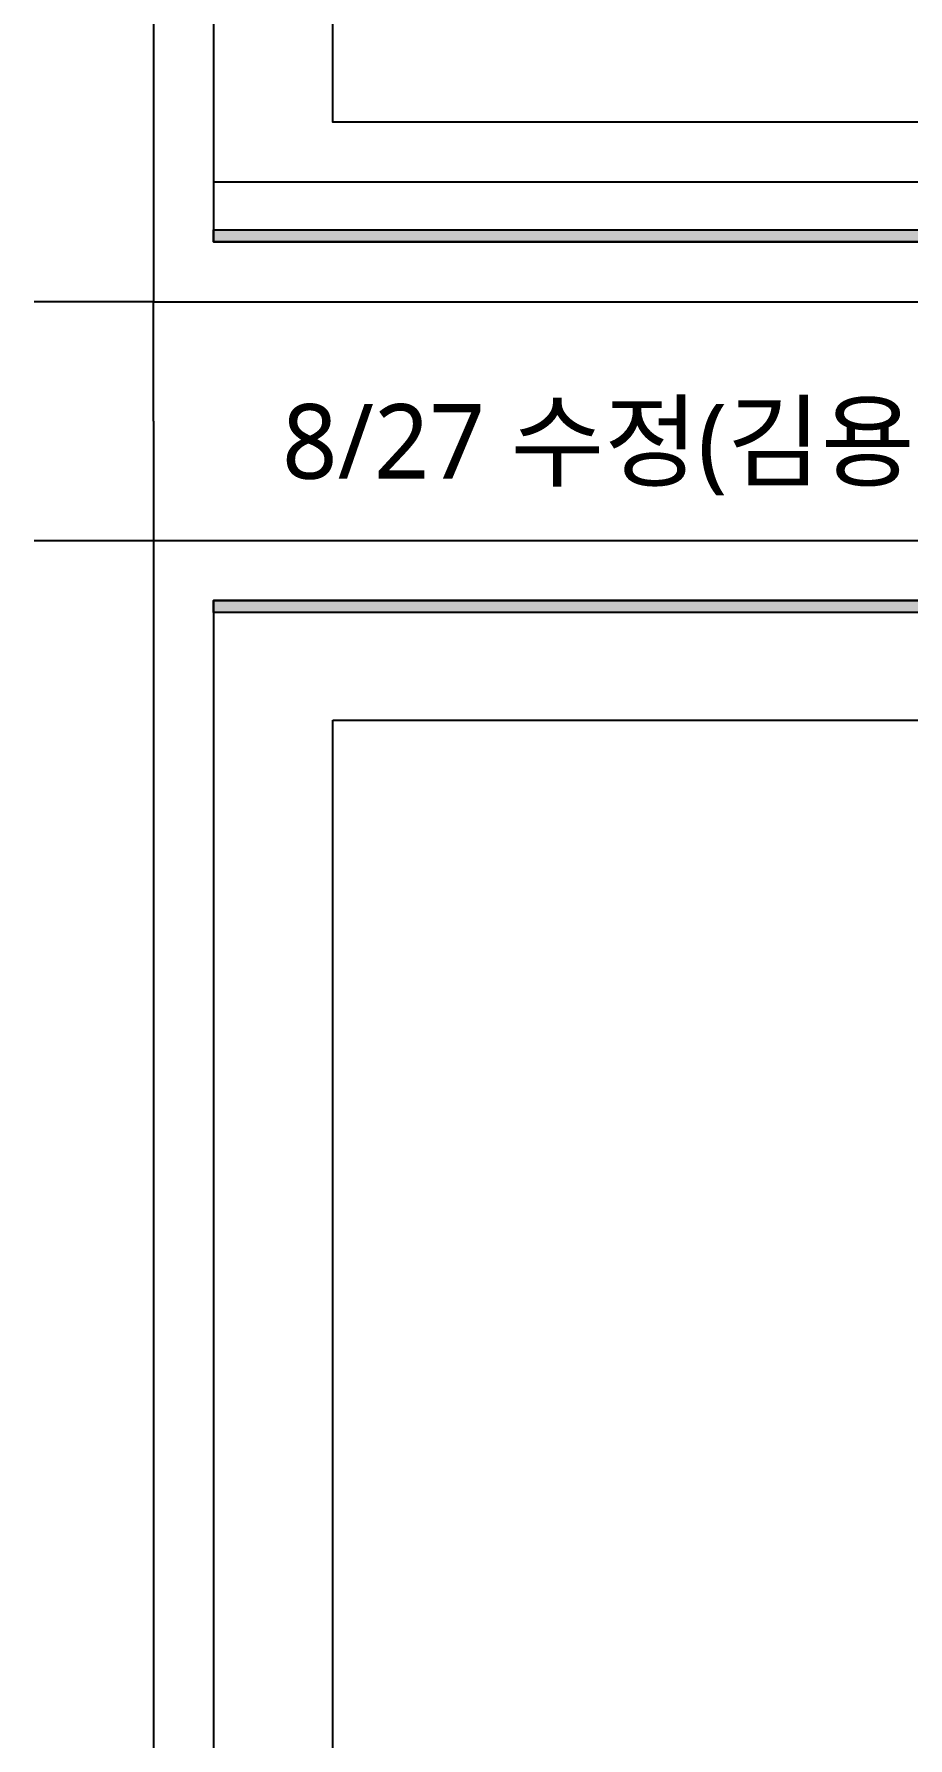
# Model space of a CAD drawing. Header units: metres. Extents: x 11578468 to 47831421, y -58341524 to -14256839.
# Drawn here: x 23826530 to 23832377, y -29081872 to -29070471 of the extents above; entities that cross this region are included whole.
import ezdxf
from ezdxf.enums import TextEntityAlignment as Align

# ---------------------------------------------------------------- set-up
doc = ezdxf.new("R2010")
doc.units = ezdxf.units.M
doc.header["$LTSCALE"] = 50
doc.header["$MEASUREMENT"] = 0
doc.layers.get('DEFPOINTS').update_dxf_attribs({"linetype": 'CONTINUOUS'})
for name, color, linetype in [('FORM(YOURNAME)-1', 1, 'CONTINUOUS'), ('FORM(YOURNAME)-11', 1, 'CONTINUOUS'), ('TEX', 7, 'CONTINUOUS')]:
    doc.layers.add(name, color=color, linetype=linetype)
doc.styles.add('JT1', font='malgun.ttf')
doc.styles.add('YOURNAME', font='malgun.ttf')

# ---------------------------------------------------------------- blocks, each defined once
blk = doc.blocks.new('FORM-ELEVATION')
at = {"layer": 'FORM(YOURNAME)-11'}
h = blk.add_hatch(color=256, dxfattribs=at)
h.dxf.hatch_style = 1
h.paths.add_polyline_path([(-10309, 35708), (71691, 35708), (71691, 35508), (-10309, 35508)])
h.paths.add_polyline_path([(-10309, -21492), (71691, -21492), (71691, -21692), (-10309, -21692)])
at = {"layer": 'DEFPOINTS', "color": 158}
blk.add_line((62481, -20692), (-10309, -20692), dxfattribs=at)
at = {"layer": 'DEFPOINTS', "color": 1}
for points in [[(-11309, 38708), (-11309, 36708), (-13309, 36708)], [(-11309, -24692), (-11309, -22692), (-13309, -22692)]]:
    blk.add_lwpolyline(points, dxfattribs=at)
at = {"layer": 'DEFPOINTS', "color": 158}
blk.add_lwpolyline([(-10309, -21692), (71691, -21692), (71691, 35708), (-10309, 35708)], close=True, dxfattribs=at)
at = {"layer": 'DEFPOINTS'}
blk.add_lwpolyline([(-8309, 33708), (61071, 33708), (61071, -19692), (-8309, -19692)], close=True, dxfattribs=at)
at = {"layer": 'FORM(YOURNAME)-11', "color": 250}
blk.add_lwpolyline([(-11309, -22692), (72691, -22692), (72691, 36708), (-11309, 36708)], close=True, dxfattribs=at)
at = {"layer": 'FORM(YOURNAME)-11'}
for points in [[(-10309, 35708), (71691, 35708), (71691, 35508), (-10309, 35508)], [(-10309, -21492), (71691, -21492), (71691, -21692), (-10309, -21692)]]:
    blk.add_lwpolyline(points, close=True, dxfattribs=at)
at = {"layer": 'FORM(YOURNAME)-11', "color": 3, "style": 'YOURNAME'}
for tag, height, p in [('1', 451, (71041, -1219)), ('2', 451, (71041, -1863)), ('3', 451, (71041, -3150)), ('4', 451, (71041, -5081)), ('5', 515, (71041, -7398)), ('6', 515, (71041, -9650)), ('7', 515, (71041, -11903)), ('8', 515, (71041, -14155)), ('9', 515, (71041, -16408)), ('10', 515, (66791, -18596)), ('11', 515, (71041, -18660)), ('12', 515, (66791, -20848)), ('13', 515, (71041, -20848))]:
    blk.add_attdef(tag, text='', height=height, dxfattribs=at).set_placement(p, align=Align.MIDDLE_RIGHT)

msp = doc.modelspace()

# ---------------------------------------------------------------- block references
at = {"layer": 'FORM(YOURNAME)-1', "xscale": 0.4, "yscale": 0.4, "zscale": 0.4}
for p in [(23831853.2, -29063185.2), (23831853.2, -29088545.2)]:
    msp.add_blockref('FORM-ELEVATION', p, dxfattribs=at)

# ---------------------------------------------------------------- texts
at = {"layer": 'TEX', "style": 'JT1'}
msp.add_text('8/27 수정(김용채)', height=500, dxfattribs=at).set_placement((23828188.6, -29073446.9))

doc.saveas('drawing.dxf')
